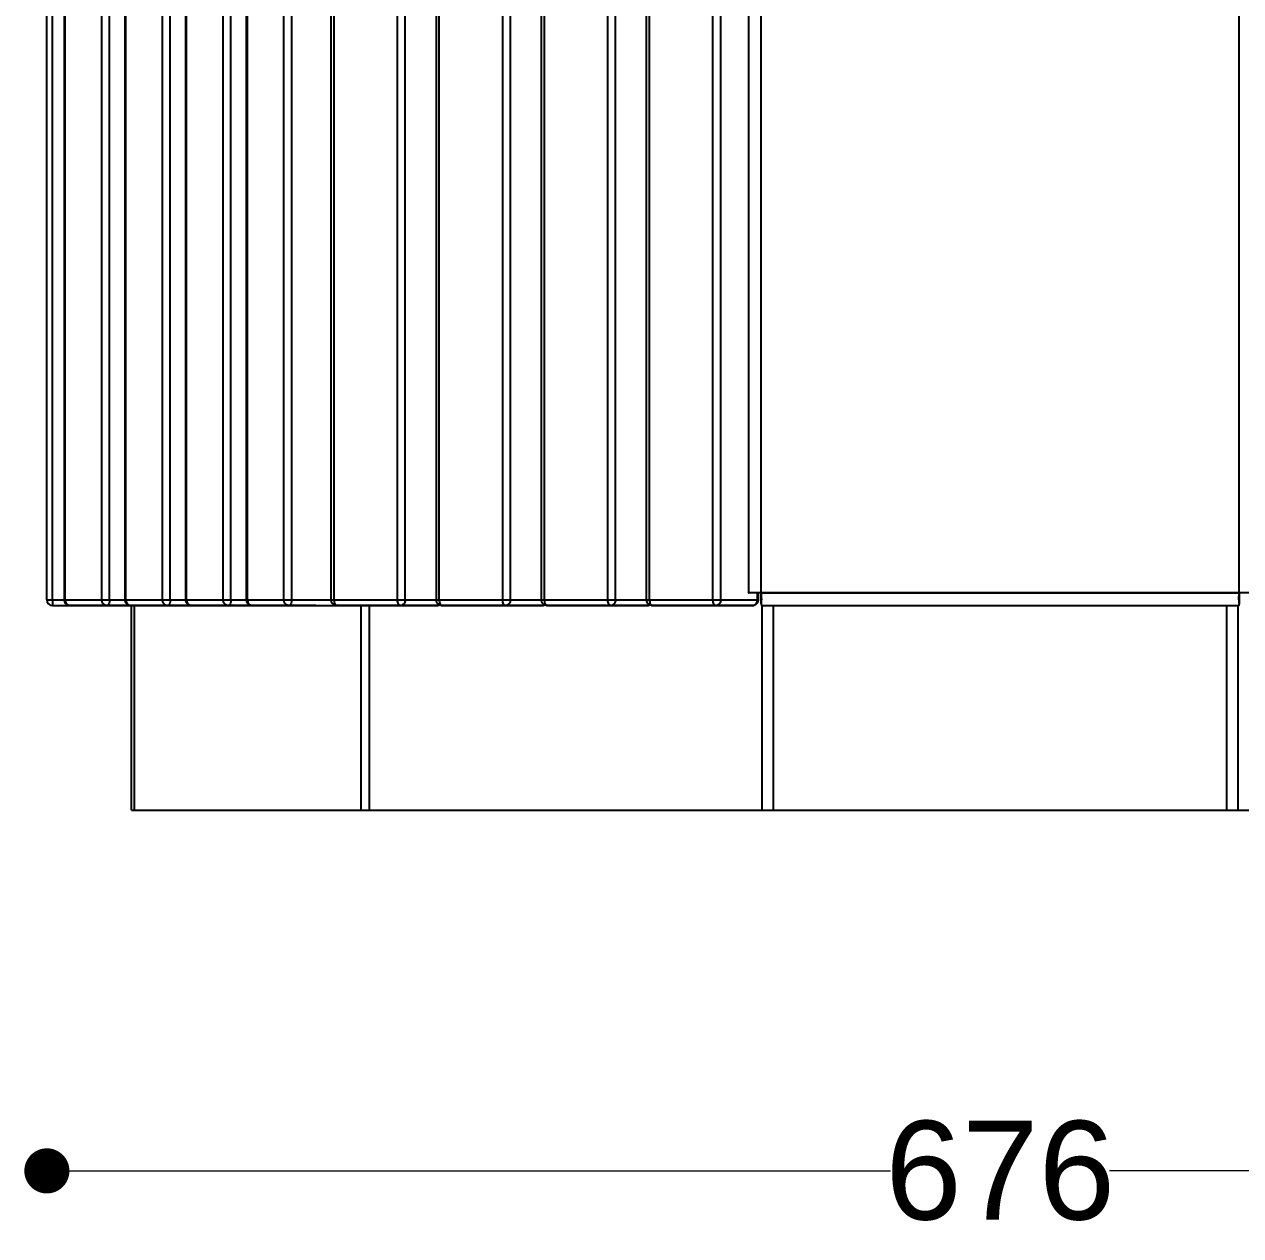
# Model space of a CAD drawing. Header units: millimetres. Extents: x 10366 to 13995, y 24552 to 29685.
# Drawn here: x 12547.9 to 12979.3, y 26101.3 to 26530.7 of the extents above; entities that cross this region are included whole.
import ezdxf

# ---------------------------------------------------------------- set-up
doc = ezdxf.new("R2010")
doc.units = ezdxf.units.MM
doc.header["$LTSCALE"] = 3
doc.layers.add('Default', color=7, linetype='Continuous')
doc.styles.get("Standard").update_dxf_attribs({"font": 'arial.ttf'})
doc.dimstyles.new('MATEUSZ', dxfattribs={"dimtxt": 35, "dimasz": 16, "dimexe": 0.18, "dimexo": 0.0625, "dimgap": 0.09, "dimtad": 0, "dimdec": 0, "dimdsep": 46, "dimtxsty": 'Standard', "dimblk": 'DOT', "dimcen": 0.09, "dimse1": 1, "dimse2": 1, "dimadec": 0, "dimazin": 0, "dimtfac": 1, "dimtdec": 0, "dimtofl": 0, "dimtmove": 0, "dimatfit": 3, "dimfxl": 1, "dimtolj": 1, "dimtzin": 0, "dimlwd": 9, "dimlwe": 9, "dimarcsym": 0})

# ---------------------------------------------------------------- blocks, each defined once
blk = doc.blocks.new('_Dot')
at = {"color": 0, "linetype": 'ByBlock', "lineweight": -2}
blk.add_line((-0.5, 0), (-1, 0), dxfattribs=at)
at = {"color": 0, "linetype": 'ByBlock', "const_width": 0.5}
blk.add_lwpolyline([(-0.25, 0, 1), (0.25, 0, 1)], format="xyb", close=True, dxfattribs=at)
blk = doc.blocks.new('*D28')
at = {"color": 0, "lineweight": 9, "transparency": 16777216}
for p, q in [((12571.92, 26124.22), (12855.16, 26124.22)), ((13216.07, 26124.22), (12932.83, 26124.22))]:
    blk.add_line(p, q, dxfattribs=at)
at = {"layer": 'Defpoints', "color": 0, "transparency": 16777216}
for p in [(12555.92, 26326.63), (13232.07, 26326.63), (13232.07, 26124.22)]:
    blk.add_point(p, dxfattribs=at)
at = {"color": 0, "lineweight": 9, "transparency": 16777216, "xscale": 16, "yscale": 16, "zscale": 16, "rotation": 180}
blk.add_blockref('_Dot', (12555.92, 26124.22), dxfattribs=at)
at = {"color": 0, "lineweight": 9, "transparency": 16777216, "xscale": 16, "yscale": 16, "zscale": 16}
blk.add_blockref('_Dot', (13232.07, 26124.22), dxfattribs=at)
at = {"color": 0, "transparency": 16777216, "insert": (12894, 26124.22), "char_height": 35, "attachment_point": 5}
blk.add_mtext('\\A1;676', dxfattribs=at)

msp = doc.modelspace()

# ---------------------------------------------------------------- linework, layer by layer
at = {"layer": 'Default'}
for p, q in [((12555.92, 26326.63), (12555.92, 26947.12)), ((12557.92, 26326.63), (12557.92, 26947.12)), ((12562.15, 26326.63), (12562.15, 26947.12)), ((12562.42, 26326.63), (12562.42, 26947.12)), ((12575.42, 26326.63), (12575.42, 26947.12)), ((12578.15, 26326.63), (12578.15, 26947.12)), ((12583.68, 26326.63), (12583.68, 26947.12)), ((12583.95, 26326.63), (12583.95, 26947.12)), ((12596.95, 26326.63), (12596.95, 26947.12)), ((12599.68, 26326.63), (12599.68, 26947.12)), ((12605.21, 26326.63), (12605.21, 26947.12)), ((12605.48, 26326.63), (12605.48, 26947.12)), ((12618.48, 26326.63), (12618.48, 26947.12)), ((12621.21, 26326.63), (12621.21, 26947.12)), ((12626.74, 26326.63), (12626.74, 26947.12)), ((12627.01, 26326.63), (12627.01, 26947.12)), ((12640.01, 26326.63), (12640.01, 26947.12)), ((12642.74, 26326.63), (12642.74, 26947.12)), ((12656.77, 26326.63), (12656.77, 26947.12)), ((12657.77, 26326.63), (12657.77, 26947.12)), ((12680.28, 26326.63), (12680.28, 26947.12)), ((12683.02, 26326.63), (12683.02, 26947.12)), ((12694.06, 26326.63), (12694.06, 26947.12)), ((12695.06, 26326.63), (12695.06, 26947.12)), ((12717.57, 26326.63), (12717.57, 26947.12)), ((12720.3, 26326.63), (12720.3, 26947.12)), ((12731.34, 26326.63), (12731.34, 26947.12)), ((12732.34, 26326.63), (12732.34, 26947.12)), ((12754.86, 26326.63), (12754.86, 26947.12)), ((12757.59, 26326.63), (12757.59, 26947.12)), ((12768.63, 26326.63), (12768.63, 26947.12)), ((12769.63, 26326.63), (12769.63, 26947.12)), ((12792.15, 26326.63), (12792.15, 26947.12)), ((12794.88, 26326.63), (12794.88, 26947.12)), ((12809.25, 26329.12), (12809.25, 26944.63)), ((12978.73, 26329.12), (12978.73, 26944.63)), ((12804.76, 26939.51), (12804.76, 26329.12)), ((12557.92, 26326.63), (12562.42, 26326.63)), ((12562.42, 26326.63), (12575.42, 26326.63)), ((12578.15, 26326.63), (12584.08, 26326.63)), ((12583.95, 26326.63), (12596.95, 26326.63)), ((12599.68, 26326.63), (12605.53, 26326.63)), ((12605.48, 26326.63), (12618.48, 26326.63)), ((12621.21, 26326.63), (12627.01, 26326.63)), ((12627.01, 26326.63), (12640.01, 26326.63)), ((12642.74, 26326.63), (12657.18, 26326.63)), ((12657.77, 26326.63), (12680.28, 26326.63)), ((12683.02, 26326.63), (12694.47, 26326.63)), ((12695.06, 26326.63), (12717.57, 26326.63)), ((12720.3, 26326.63), (12731.75, 26326.63)), ((12732.34, 26326.63), (12754.86, 26326.63)), ((12757.59, 26326.63), (12769.03, 26326.63)), ((12769.63, 26326.63), (12792.15, 26326.63)), ((12794.88, 26326.63), (12807.88, 26326.63)), ((12807.88, 26326.63), (12807.88, 26329.12)), ((12808.15, 26329.12), (12808.15, 26326.63)), ((12809.24, 26329.12), (12978.74, 26329.12)), ((12809.24, 26325.39), (12809.24, 26329.12)), ((12978.73, 26329.12), (12809.25, 26329.12)), ((12978.73, 26329.12), (12978.73, 26325.39)), ((12557.92, 26324.63), (12583.92, 26324.63)), ((12564.15, 26324.63), (12577.15, 26324.63)), ((12586.67, 26324.63), (12564.15, 26324.63)), ((12577.15, 26324.63), (12599.67, 26324.63)), ((12585.68, 26324.63), (12598.68, 26324.63)), ((12608.2, 26324.63), (12585.68, 26324.63)), ((12585.92, 26252.12), (12585.92, 26324.63)), ((12587, 26252.12), (12587, 26324.63)), ((12598.68, 26324.63), (12621.2, 26324.63)), ((12607.21, 26324.63), (12620.21, 26324.63)), ((12629.73, 26324.63), (12607.21, 26324.63)), ((12620.21, 26324.63), (12642.73, 26324.63)), ((12628.74, 26324.63), (12641.74, 26324.63)), ((12651.26, 26324.63), (12628.74, 26324.63)), ((12641.74, 26324.63), (12664.26, 26324.63)), ((12658.77, 26324.63), (12681.28, 26324.63)), ((12671.77, 26324.63), (12658.77, 26324.63)), ((12667.4, 26252.12), (12667.4, 26324.63)), ((12670.33, 26252.12), (12670.33, 26324.63)), ((12694.28, 26324.63), (12671.77, 26324.63)), ((12681.28, 26324.63), (12694.28, 26324.63)), ((12696.06, 26324.63), (12718.57, 26324.63)), ((12709.06, 26324.63), (12696.06, 26324.63)), ((12731.57, 26324.63), (12709.06, 26324.63)), ((12718.57, 26324.63), (12731.57, 26324.63)), ((12733.34, 26324.63), (12755.86, 26324.63)), ((12746.34, 26324.63), (12733.34, 26324.63)), ((12768.86, 26324.63), (12746.34, 26324.63)), ((12755.86, 26324.63), (12768.86, 26324.63)), ((12770.63, 26324.63), (12793.15, 26324.63)), ((12783.63, 26324.63), (12770.63, 26324.63)), ((12806.15, 26324.63), (12783.63, 26324.63)), ((12793.15, 26324.63), (12806.15, 26324.63)), ((12809.39, 26324.63), (12978.58, 26324.63)), ((12809.39, 26324.63), (12810.83, 26324.63)), ((12809.59, 26252.12), (12809.59, 26324.9)), ((12813.6, 26252.12), (12813.6, 26324.63)), ((12974.39, 26252.12), (12974.39, 26324.63)), ((12978.4, 26252.12), (12978.4, 26324.9)), ((12587, 26252.12), (12667.4, 26252.12)), ((12670.33, 26252.12), (12809.59, 26252.12)), ((12813.6, 26252.12), (12974.39, 26252.12)), ((12978.4, 26252.12), (13117.66, 26252.12))]:
    msp.add_line(p, q, dxfattribs=at)
for points in [[(12555.92, 26326.63, 0), (12555.92, 26326.63, 0), (12555.92, 26326.63, 0), (12555.92, 26326.63, 0), (12555.92, 26326.63, 0), (12555.92, 26326.63, 0), (12555.92, 26326.63, 0), (12555.92, 26326.63, 0), (12555.92, 26326.63, 0), (12555.92, 26326.63, 0), (12555.92, 26326.63, 0), (12555.92, 26326.63, 0), (12555.92, 26326.63, 0), (12555.93, 26326.63, 0), (12555.94, 26326.63, 0), (12555.98, 26326.63, 0), (12556.17, 26326.63, 0), (12557.92, 26326.63, 0)], [(12557.92, 26326.63, 0), (12557.92, 26324.63, 0)], [(12564.15, 26324.63, 0), (12563.95, 26324.64, 0), (12563.74, 26324.67, 0), (12563.54, 26324.73, 0), (12563.35, 26324.8, 0), (12563.16, 26324.89, 0), (12562.99, 26325, 0), (12562.84, 26325.12, 0), (12562.7, 26325.26, 0), (12562.57, 26325.41, 0), (12562.46, 26325.57, 0), (12562.37, 26325.73, 0), (12562.29, 26325.91, 0), (12562.23, 26326.08, 0), (12562.19, 26326.26, 0), (12562.16, 26326.45, 0), (12562.15, 26326.63, 0)], [(12562.42, 26326.63, 0), (12562.45, 26326.27, 0), (12562.54, 26325.9, 0), (12562.61, 26325.71, 0), (12562.7, 26325.54, 0), (12562.81, 26325.37, 0), (12562.93, 26325.22, 0), (12563.06, 26325.08, 0), (12563.21, 26324.96, 0), (12563.36, 26324.86, 0), (12563.52, 26324.77, 0), (12563.68, 26324.71, 0), (12563.84, 26324.67, 0), (12564, 26324.64, 0), (12564.15, 26324.63, 0)], [(12575.42, 26326.63, 0), (12578.15, 26326.63, 0)], [(12577.15, 26324.63, 0), (12577, 26324.64, 0), (12576.84, 26324.67, 0), (12576.68, 26324.71, 0), (12576.52, 26324.77, 0), (12576.36, 26324.86, 0), (12576.21, 26324.96, 0), (12576.06, 26325.08, 0), (12575.93, 26325.22, 0), (12575.81, 26325.37, 0), (12575.7, 26325.54, 0), (12575.61, 26325.71, 0), (12575.54, 26325.9, 0), (12575.49, 26326.08, 0), (12575.45, 26326.27, 0), (12575.42, 26326.63, 0)], [(12578.15, 26326.63, 0), (12578.14, 26326.27, 0), (12578.08, 26325.9, 0), (12577.99, 26325.54, 0), (12577.86, 26325.22, 0), (12577.78, 26325.08, 0), (12577.7, 26324.96, 0), (12577.61, 26324.86, 0), (12577.52, 26324.77, 0), (12577.43, 26324.71, 0), (12577.34, 26324.67, 0), (12577.29, 26324.65, 0), (12577.24, 26324.64, 0), (12577.2, 26324.63, 0), (12577.15, 26324.63, 0)], [(12585.68, 26324.63, 0), (12585.48, 26324.64, 0), (12585.27, 26324.67, 0), (12585.07, 26324.73, 0), (12584.87, 26324.8, 0), (12584.69, 26324.89, 0), (12584.52, 26325, 0), (12584.37, 26325.12, 0), (12584.23, 26325.26, 0), (12584.1, 26325.41, 0), (12583.99, 26325.57, 0), (12583.9, 26325.73, 0), (12583.82, 26325.91, 0), (12583.76, 26326.08, 0), (12583.72, 26326.26, 0), (12583.69, 26326.45, 0), (12583.68, 26326.63, 0)], [(12583.95, 26326.63, 0), (12583.98, 26326.27, 0), (12584.07, 26325.9, 0), (12584.14, 26325.71, 0), (12584.23, 26325.54, 0), (12584.34, 26325.37, 0), (12584.46, 26325.22, 0), (12584.59, 26325.08, 0), (12584.73, 26324.96, 0), (12584.89, 26324.86, 0), (12585.04, 26324.77, 0), (12585.21, 26324.71, 0), (12585.37, 26324.67, 0), (12585.53, 26324.64, 0), (12585.68, 26324.63, 0)], [(12596.95, 26326.63, 0), (12599.68, 26326.63, 0)], [(12598.68, 26324.63, 0), (12598.53, 26324.64, 0), (12598.37, 26324.67, 0), (12598.21, 26324.71, 0), (12598.04, 26324.77, 0), (12597.89, 26324.86, 0), (12597.73, 26324.96, 0), (12597.59, 26325.08, 0), (12597.46, 26325.22, 0), (12597.34, 26325.37, 0), (12597.23, 26325.54, 0), (12597.14, 26325.71, 0), (12597.07, 26325.9, 0), (12597.02, 26326.08, 0), (12596.98, 26326.27, 0), (12596.95, 26326.63, 0)], [(12599.68, 26326.63, 0), (12599.67, 26326.27, 0), (12599.61, 26325.9, 0), (12599.52, 26325.54, 0), (12599.39, 26325.22, 0), (12599.31, 26325.08, 0), (12599.23, 26324.96, 0), (12599.14, 26324.86, 0), (12599.05, 26324.77, 0), (12598.96, 26324.71, 0), (12598.86, 26324.67, 0), (12598.82, 26324.65, 0), (12598.77, 26324.64, 0), (12598.73, 26324.63, 0), (12598.68, 26324.63, 0)], [(12607.21, 26324.63, 0), (12607, 26324.64, 0), (12606.8, 26324.67, 0), (12606.6, 26324.73, 0), (12606.4, 26324.8, 0), (12606.22, 26324.89, 0), (12606.05, 26325, 0), (12605.9, 26325.12, 0), (12605.75, 26325.26, 0), (12605.63, 26325.41, 0), (12605.52, 26325.57, 0), (12605.42, 26325.73, 0), (12605.35, 26325.91, 0), (12605.29, 26326.08, 0), (12605.25, 26326.26, 0), (12605.22, 26326.45, 0), (12605.21, 26326.63, 0)], [(12605.48, 26326.63, 0), (12605.51, 26326.27, 0), (12605.6, 26325.9, 0), (12605.67, 26325.71, 0), (12605.76, 26325.54, 0), (12605.87, 26325.37, 0), (12605.99, 26325.22, 0), (12606.12, 26325.08, 0), (12606.26, 26324.96, 0), (12606.42, 26324.86, 0), (12606.57, 26324.77, 0), (12606.73, 26324.71, 0), (12606.9, 26324.67, 0), (12607.06, 26324.64, 0), (12607.21, 26324.63, 0)], [(12618.48, 26326.63, 0), (12621.21, 26326.63, 0)], [(12620.21, 26324.63, 0), (12620.06, 26324.64, 0), (12619.9, 26324.67, 0), (12619.73, 26324.71, 0), (12619.57, 26324.77, 0), (12619.42, 26324.86, 0), (12619.26, 26324.96, 0), (12619.12, 26325.08, 0), (12618.99, 26325.22, 0), (12618.87, 26325.37, 0), (12618.76, 26325.54, 0), (12618.67, 26325.71, 0), (12618.6, 26325.9, 0), (12618.55, 26326.08, 0), (12618.51, 26326.27, 0), (12618.48, 26326.63, 0)], [(12621.21, 26326.63, 0), (12621.19, 26326.27, 0), (12621.14, 26325.9, 0), (12621.05, 26325.54, 0), (12620.92, 26325.22, 0), (12620.84, 26325.08, 0), (12620.76, 26324.96, 0), (12620.67, 26324.86, 0), (12620.58, 26324.77, 0), (12620.49, 26324.71, 0), (12620.39, 26324.67, 0), (12620.35, 26324.65, 0), (12620.3, 26324.64, 0), (12620.26, 26324.63, 0), (12620.21, 26324.63, 0)], [(12628.74, 26324.63, 0), (12628.53, 26324.64, 0), (12628.33, 26324.67, 0), (12628.13, 26324.73, 0), (12627.93, 26324.8, 0), (12627.75, 26324.89, 0), (12627.58, 26325, 0), (12627.43, 26325.12, 0), (12627.28, 26325.26, 0), (12627.16, 26325.41, 0), (12627.05, 26325.57, 0), (12626.95, 26325.73, 0), (12626.88, 26325.91, 0), (12626.82, 26326.08, 0), (12626.78, 26326.26, 0), (12626.75, 26326.45, 0), (12626.74, 26326.63, 0)], [(12627.01, 26326.63, 0), (12627.04, 26326.27, 0), (12627.13, 26325.9, 0), (12627.2, 26325.71, 0), (12627.29, 26325.54, 0), (12627.4, 26325.37, 0), (12627.52, 26325.22, 0), (12627.65, 26325.08, 0), (12627.79, 26324.96, 0), (12627.94, 26324.86, 0), (12628.1, 26324.77, 0), (12628.26, 26324.71, 0), (12628.43, 26324.67, 0), (12628.58, 26324.64, 0), (12628.74, 26324.63, 0)], [(12640.01, 26326.63, 0), (12642.74, 26326.63, 0)], [(12641.74, 26324.63, 0), (12641.58, 26324.64, 0), (12641.43, 26324.67, 0), (12641.26, 26324.71, 0), (12641.1, 26324.77, 0), (12640.94, 26324.86, 0), (12640.79, 26324.96, 0), (12640.65, 26325.08, 0), (12640.52, 26325.22, 0), (12640.4, 26325.37, 0), (12640.29, 26325.54, 0), (12640.2, 26325.71, 0), (12640.13, 26325.9, 0), (12640.08, 26326.08, 0), (12640.04, 26326.27, 0), (12640.01, 26326.63, 0)], [(12642.74, 26326.63, 0), (12642.72, 26326.27, 0), (12642.67, 26325.9, 0), (12642.58, 26325.54, 0), (12642.45, 26325.22, 0), (12642.37, 26325.08, 0), (12642.29, 26324.96, 0), (12642.2, 26324.86, 0), (12642.11, 26324.77, 0), (12642.02, 26324.71, 0), (12641.92, 26324.67, 0), (12641.88, 26324.65, 0), (12641.83, 26324.64, 0), (12641.79, 26324.63, 0), (12641.74, 26324.63, 0)], [(12657.03, 26326.63, 0), (12656.79, 26326.63, 0), (12656.77, 26326.63, 0), (12656.77, 26326.63, 0), (12656.77, 26326.63, 0), (12656.77, 26326.63, 0), (12656.77, 26326.63, 0), (12656.77, 26326.63, 0), (12656.77, 26326.63, 0), (12656.77, 26326.63, 0), (12656.77, 26326.63, 0), (12656.77, 26326.63, 0), (12656.77, 26326.63, 0), (12656.77, 26326.63, 0), (12656.77, 26326.63, 0), (12656.77, 26326.63, 0), (12656.77, 26326.63, 0), (12656.77, 26326.63, 0), (12656.77, 26326.63, 0), (12656.77, 26326.63, 0), (12656.77, 26326.63, 0), (12656.77, 26326.63, 0), (12656.78, 26326.63, 0), (12656.93, 26326.63, 0), (12657.77, 26326.63, 0)], [(12658.77, 26324.63, 0), (12658.56, 26324.64, 0), (12658.37, 26324.67, 0), (12658.17, 26324.72, 0), (12657.98, 26324.8, 0), (12657.8, 26324.88, 0), (12657.63, 26324.99, 0), (12657.47, 26325.11, 0), (12657.33, 26325.24, 0), (12657.2, 26325.39, 0), (12657.09, 26325.54, 0), (12656.99, 26325.71, 0), (12656.91, 26325.88, 0), (12656.85, 26326.07, 0), (12656.8, 26326.25, 0), (12656.78, 26326.44, 0), (12656.77, 26326.63, 0)], [(12657.77, 26326.63, 0), (12657.78, 26326.27, 0), (12657.84, 26325.9, 0), (12657.93, 26325.54, 0), (12658.06, 26325.22, 0), (12658.14, 26325.08, 0), (12658.22, 26324.96, 0), (12658.31, 26324.86, 0), (12658.4, 26324.77, 0), (12658.49, 26324.71, 0), (12658.58, 26324.67, 0), (12658.63, 26324.65, 0), (12658.68, 26324.64, 0), (12658.72, 26324.63, 0), (12658.77, 26324.63, 0)], [(12680.28, 26326.63, 0), (12683.02, 26326.63, 0)], [(12681.28, 26324.63, 0), (12681.24, 26324.63, 0), (12681.19, 26324.64, 0), (12681.15, 26324.65, 0), (12681.05, 26324.68, 0), (12680.96, 26324.74, 0), (12680.87, 26324.81, 0), (12680.78, 26324.9, 0), (12680.69, 26325.02, 0), (12680.61, 26325.15, 0), (12680.48, 26325.45, 0), (12680.37, 26325.8, 0), (12680.31, 26326.18, 0), (12680.28, 26326.63, 0)], [(12683.02, 26326.63, 0), (12682.99, 26326.27, 0), (12682.89, 26325.9, 0), (12682.82, 26325.71, 0), (12682.73, 26325.54, 0), (12682.63, 26325.37, 0), (12682.51, 26325.22, 0), (12682.37, 26325.08, 0), (12682.23, 26324.96, 0), (12682.08, 26324.86, 0), (12681.92, 26324.77, 0), (12681.76, 26324.71, 0), (12681.6, 26324.67, 0), (12681.44, 26324.64, 0), (12681.28, 26324.63, 0)], [(12694.06, 26326.63, 0), (12694.06, 26326.63, 0), (12694.06, 26326.63, 0), (12694.06, 26326.63, 0), (12694.06, 26326.63, 0), (12694.06, 26326.63, 0), (12694.06, 26326.63, 0), (12694.06, 26326.63, 0), (12694.06, 26326.63, 0), (12694.06, 26326.63, 0), (12694.06, 26326.63, 0), (12694.06, 26326.63, 0), (12694.06, 26326.63, 0), (12694.06, 26326.63, 0), (12694.09, 26326.63, 0), (12694.33, 26326.63, 0), (12695.06, 26326.63, 0)], [(12696.06, 26324.63, 0), (12695.85, 26324.64, 0), (12695.66, 26324.67, 0), (12695.46, 26324.72, 0), (12695.27, 26324.8, 0), (12695.09, 26324.88, 0), (12694.92, 26324.99, 0), (12694.76, 26325.11, 0), (12694.62, 26325.24, 0), (12694.49, 26325.39, 0), (12694.38, 26325.54, 0), (12694.28, 26325.71, 0), (12694.2, 26325.88, 0), (12694.14, 26326.07, 0), (12694.09, 26326.25, 0), (12694.06, 26326.44, 0), (12694.06, 26326.63, 0)], [(12695.06, 26326.63, 0), (12695.07, 26326.27, 0), (12695.13, 26325.9, 0), (12695.22, 26325.54, 0), (12695.35, 26325.22, 0), (12695.43, 26325.08, 0), (12695.51, 26324.96, 0), (12695.6, 26324.86, 0), (12695.69, 26324.77, 0), (12695.78, 26324.71, 0), (12695.87, 26324.67, 0), (12695.92, 26324.65, 0), (12695.97, 26324.64, 0), (12696.01, 26324.63, 0), (12696.06, 26324.63, 0)], [(12717.57, 26326.63, 0), (12720.3, 26326.63, 0)], [(12718.57, 26324.63, 0), (12718.53, 26324.63, 0), (12718.48, 26324.64, 0), (12718.44, 26324.65, 0), (12718.34, 26324.68, 0), (12718.25, 26324.74, 0), (12718.16, 26324.81, 0), (12718.07, 26324.9, 0), (12717.98, 26325.02, 0), (12717.9, 26325.15, 0), (12717.76, 26325.45, 0), (12717.66, 26325.8, 0), (12717.6, 26326.18, 0), (12717.57, 26326.63, 0)], [(12720.3, 26326.63, 0), (12720.28, 26326.27, 0), (12720.18, 26325.9, 0), (12720.11, 26325.71, 0), (12720.02, 26325.54, 0), (12719.92, 26325.37, 0), (12719.8, 26325.22, 0), (12719.66, 26325.08, 0), (12719.52, 26324.96, 0), (12719.37, 26324.86, 0), (12719.21, 26324.77, 0), (12719.05, 26324.71, 0), (12718.89, 26324.67, 0), (12718.73, 26324.64, 0), (12718.57, 26324.63, 0)], [(12731.34, 26326.63, 0), (12731.34, 26326.63, 0), (12731.34, 26326.63, 0), (12731.34, 26326.63, 0), (12731.34, 26326.63, 0), (12731.34, 26326.63, 0), (12731.34, 26326.63, 0), (12731.34, 26326.63, 0), (12731.34, 26326.63, 0), (12731.34, 26326.63, 0), (12731.34, 26326.63, 0), (12731.35, 26326.63, 0), (12731.35, 26326.63, 0), (12731.35, 26326.63, 0), (12731.38, 26326.63, 0), (12731.62, 26326.63, 0), (12732.34, 26326.63, 0)], [(12733.34, 26324.63, 0), (12733.14, 26324.64, 0), (12732.95, 26324.67, 0), (12732.75, 26324.72, 0), (12732.56, 26324.8, 0), (12732.38, 26324.88, 0), (12732.21, 26324.99, 0), (12732.05, 26325.11, 0), (12731.91, 26325.24, 0), (12731.78, 26325.39, 0), (12731.67, 26325.54, 0), (12731.57, 26325.71, 0), (12731.49, 26325.88, 0), (12731.43, 26326.07, 0), (12731.38, 26326.25, 0), (12731.35, 26326.44, 0), (12731.34, 26326.63, 0)], [(12732.34, 26326.63, 0), (12732.36, 26326.27, 0), (12732.42, 26325.9, 0), (12732.51, 26325.54, 0), (12732.64, 26325.22, 0), (12732.71, 26325.08, 0), (12732.8, 26324.96, 0), (12732.89, 26324.86, 0), (12732.98, 26324.77, 0), (12733.07, 26324.71, 0), (12733.16, 26324.67, 0), (12733.21, 26324.65, 0), (12733.26, 26324.64, 0), (12733.3, 26324.63, 0), (12733.34, 26324.63, 0)], [(12754.86, 26326.63, 0), (12757.59, 26326.63, 0)], [(12755.86, 26324.63, 0), (12755.82, 26324.63, 0), (12755.77, 26324.64, 0), (12755.73, 26324.65, 0), (12755.63, 26324.68, 0), (12755.54, 26324.74, 0), (12755.45, 26324.81, 0), (12755.36, 26324.9, 0), (12755.27, 26325.02, 0), (12755.19, 26325.15, 0), (12755.05, 26325.45, 0), (12754.95, 26325.8, 0), (12754.89, 26326.18, 0), (12754.86, 26326.63, 0)], [(12757.59, 26326.63, 0), (12757.56, 26326.27, 0), (12757.47, 26325.9, 0), (12757.4, 26325.71, 0), (12757.31, 26325.54, 0), (12757.21, 26325.37, 0), (12757.09, 26325.22, 0), (12756.95, 26325.08, 0), (12756.81, 26324.96, 0), (12756.66, 26324.86, 0), (12756.5, 26324.77, 0), (12756.34, 26324.71, 0), (12756.18, 26324.67, 0), (12756.02, 26324.64, 0), (12755.86, 26324.63, 0)], [(12768.63, 26326.63, 0), (12768.63, 26326.63, 0), (12768.63, 26326.63, 0), (12768.63, 26326.63, 0), (12768.63, 26326.63, 0), (12768.63, 26326.63, 0), (12768.63, 26326.63, 0), (12768.63, 26326.63, 0), (12768.63, 26326.63, 0), (12768.63, 26326.63, 0), (12768.63, 26326.63, 0), (12768.63, 26326.63, 0), (12768.64, 26326.63, 0), (12768.64, 26326.63, 0), (12768.67, 26326.63, 0), (12768.91, 26326.63, 0), (12769.63, 26326.63, 0)], [(12770.63, 26324.63, 0), (12770.43, 26324.64, 0), (12770.23, 26324.67, 0), (12770.04, 26324.72, 0), (12769.84, 26324.8, 0), (12769.66, 26324.88, 0), (12769.5, 26324.99, 0), (12769.34, 26325.11, 0), (12769.2, 26325.24, 0), (12769.07, 26325.39, 0), (12768.96, 26325.54, 0), (12768.86, 26325.71, 0), (12768.78, 26325.88, 0), (12768.72, 26326.07, 0), (12768.67, 26326.25, 0), (12768.64, 26326.44, 0), (12768.63, 26326.63, 0)], [(12769.63, 26326.63, 0), (12769.65, 26326.27, 0), (12769.7, 26325.9, 0), (12769.8, 26325.54, 0), (12769.93, 26325.22, 0), (12770, 26325.08, 0), (12770.09, 26324.96, 0), (12770.17, 26324.86, 0), (12770.27, 26324.77, 0), (12770.36, 26324.71, 0), (12770.45, 26324.67, 0), (12770.5, 26324.65, 0), (12770.54, 26324.64, 0), (12770.59, 26324.63, 0), (12770.63, 26324.63, 0)], [(12792.15, 26326.63, 0), (12794.88, 26326.63, 0)], [(12793.15, 26324.63, 0), (12793.11, 26324.63, 0), (12793.06, 26324.64, 0), (12793.02, 26324.65, 0), (12792.92, 26324.68, 0), (12792.83, 26324.74, 0), (12792.74, 26324.81, 0), (12792.65, 26324.9, 0), (12792.56, 26325.02, 0), (12792.48, 26325.15, 0), (12792.34, 26325.45, 0), (12792.24, 26325.8, 0), (12792.18, 26326.18, 0), (12792.15, 26326.63, 0)], [(12794.88, 26326.63, 0), (12794.85, 26326.27, 0), (12794.76, 26325.9, 0), (12794.69, 26325.71, 0), (12794.6, 26325.54, 0), (12794.5, 26325.37, 0), (12794.38, 26325.22, 0), (12794.24, 26325.08, 0), (12794.1, 26324.96, 0), (12793.95, 26324.86, 0), (12793.79, 26324.77, 0), (12793.63, 26324.71, 0), (12793.47, 26324.67, 0), (12793.31, 26324.64, 0), (12793.15, 26324.63, 0)], [(12809.25, 26329.12, 0), (12805.78, 26329.12, 0), (12804.9, 26329.12, 0), (12804.76, 26329.12, 0), (12804.76, 26329.12, 0), (12804.76, 26329.12, 0), (12804.76, 26329.12, 0), (12804.76, 26329.12, 0), (12804.76, 26329.12, 0), (12804.76, 26329.12, 0), (12804.76, 26329.12, 0), (12804.76, 26329.12, 0), (12804.76, 26329.12, 0), (12804.76, 26329.12, 0), (12804.76, 26329.12, 0), (12804.76, 26329.12, 0), (12804.76, 26329.12, 0), (12804.76, 26329.12, 0), (12804.76, 26329.12, 0), (12804.76, 26329.12, 0), (12804.76, 26329.12, 0), (12804.76, 26329.12, 0), (12804.76, 26329.12, 0), (12804.77, 26329.12, 0), (12804.84, 26329.12, 0)], [(12806.15, 26324.63, 0), (12806.31, 26324.64, 0), (12806.47, 26324.67, 0), (12806.63, 26324.71, 0), (12806.79, 26324.77, 0), (12806.95, 26324.86, 0), (12807.1, 26324.96, 0), (12807.24, 26325.08, 0), (12807.38, 26325.22, 0), (12807.5, 26325.37, 0), (12807.6, 26325.54, 0), (12807.69, 26325.71, 0), (12807.76, 26325.9, 0), (12807.82, 26326.08, 0), (12807.85, 26326.27, 0), (12807.88, 26326.63, 0)], [(12808.15, 26326.63, 0), (12808.14, 26326.43, 0), (12808.11, 26326.23, 0), (12808.05, 26326.02, 0), (12807.98, 26325.83, 0), (12807.89, 26325.65, 0), (12807.78, 26325.47, 0), (12807.66, 26325.32, 0), (12807.52, 26325.18, 0), (12807.38, 26325.05, 0), (12807.22, 26324.94, 0), (12807.05, 26324.84, 0), (12806.87, 26324.77, 0), (12806.7, 26324.71, 0), (12806.52, 26324.67, 0), (12806.34, 26324.64, 0), (12806.15, 26324.63, 0)], [(12809.24, 26329.12, 0), (12809.24, 26325.39, 0)], [(12809.24, 26329.12, 0), (12809.29, 26327.35, 0), (12809.34, 26326.82, 0), (12809.36, 26326.68, 0), (12809.37, 26326.66, 0), (12809.38, 26326.64, 0), (12809.38, 26326.64, 0), (12809.39, 26326.64, 0), (12809.39, 26326.64, 0), (12809.39, 26326.63, 0), (12809.39, 26326.63, 0), (12809.39, 26326.63, 0), (12809.39, 26326.63, 0), (12809.39, 26326.63, 0), (12809.39, 26326.63, 0)], [(12978.58, 26326.63, 0), (12978.58, 26326.63, 0), (12978.58, 26326.63, 0), (12978.58, 26326.63, 0), (12978.58, 26326.63, 0), (12978.58, 26326.63, 0), (12978.59, 26326.64, 0), (12978.59, 26326.64, 0), (12978.59, 26326.64, 0), (12978.59, 26326.64, 0), (12978.6, 26326.65, 0), (12978.61, 26326.67, 0), (12978.62, 26326.72, 0), (12978.65, 26326.9, 0), (12978.73, 26329.12, 0)], [(12978.73, 26325.39, 0), (12978.74, 26329.12, 0)], [(12983.07, 26329.12, 0), (12983.22, 26329.12, 0), (12983.22, 26329.12, 0), (12983.22, 26329.12, 0), (12983.22, 26329.12, 0), (12983.22, 26329.12, 0), (12983.22, 26329.12, 0), (12983.22, 26329.12, 0), (12983.22, 26329.12, 0), (12983.22, 26329.12, 0), (12983.22, 26329.12, 0), (12983.22, 26329.12, 0), (12983.22, 26329.12, 0), (12983.22, 26329.12, 0), (12983.22, 26329.12, 0), (12983.22, 26329.12, 0), (12983.22, 26329.12, 0), (12983.22, 26329.12, 0), (12983.22, 26329.12, 0), (12983.22, 26329.12, 0), (12983.21, 26329.12, 0), (12983.17, 26329.12, 0), (12982.76, 26329.12, 0), (12978.73, 26329.12, 0)], [(12621.95, 26324.78, 0), (12621.77, 26324.71, 0), (12621.58, 26324.67, 0), (12621.39, 26324.64, 0), (12621.2, 26324.63, 0)], [(12643.42, 26324.75, 0), (12643.07, 26324.66, 0), (12642.9, 26324.64, 0), (12642.73, 26324.63, 0)], [(12658.77, 26324.63, 0), (12658.57, 26324.64, 0), (12658.38, 26324.68, 0), (12658.18, 26324.75, 0), (12657.98, 26324.85, 0)], [(12694.28, 26324.63, 0), (12694.42, 26324.64, 0), (12694.57, 26324.66, 0), (12694.71, 26324.69, 0), (12694.86, 26324.75, 0), (12695, 26324.81, 0), (12695.14, 26324.9, 0), (12695.28, 26325, 0), (12695.41, 26325.11, 0)], [(12695.46, 26325.02, 0), (12695.19, 26324.85, 0), (12694.89, 26324.73, 0), (12694.59, 26324.66, 0), (12694.28, 26324.63, 0)], [(12696.06, 26324.63, 0), (12695.86, 26324.64, 0), (12695.66, 26324.68, 0), (12695.46, 26324.75, 0), (12695.27, 26324.85, 0)], [(12731.57, 26324.63, 0), (12731.71, 26324.64, 0), (12731.86, 26324.66, 0), (12732, 26324.69, 0), (12732.15, 26324.75, 0), (12732.29, 26324.81, 0), (12732.43, 26324.9, 0), (12732.57, 26325, 0), (12732.7, 26325.11, 0)], [(12732.75, 26325.02, 0), (12732.47, 26324.85, 0), (12732.18, 26324.73, 0), (12731.88, 26324.66, 0), (12731.57, 26324.63, 0)], [(12733.34, 26324.63, 0), (12733.15, 26324.64, 0), (12732.95, 26324.68, 0), (12732.75, 26324.75, 0), (12732.55, 26324.85, 0)], [(12768.86, 26324.63, 0), (12769, 26324.64, 0), (12769.15, 26324.66, 0), (12769.29, 26324.69, 0), (12769.44, 26324.75, 0), (12769.58, 26324.81, 0), (12769.72, 26324.9, 0), (12769.86, 26325, 0), (12769.99, 26325.11, 0)], [(12770.04, 26325.02, 0), (12769.76, 26324.85, 0), (12769.47, 26324.73, 0), (12769.17, 26324.66, 0), (12768.86, 26324.63, 0)], [(12770.63, 26324.63, 0), (12770.44, 26324.64, 0), (12770.24, 26324.69, 0), (12770.03, 26324.76, 0), (12769.83, 26324.86, 0)], [(12809.24, 26325.39, 0), (12809.31, 26324.82, 0), (12809.33, 26324.74, 0), (12809.35, 26324.68, 0), (12809.36, 26324.66, 0), (12809.37, 26324.65, 0), (12809.37, 26324.64, 0), (12809.38, 26324.64, 0), (12809.38, 26324.64, 0), (12809.38, 26324.64, 0), (12809.39, 26324.63, 0), (12809.39, 26324.63, 0), (12809.39, 26324.63, 0), (12809.39, 26324.63, 0)], [(12978.73, 26325.39, 0), (12978.66, 26324.82, 0), (12978.64, 26324.74, 0), (12978.62, 26324.68, 0), (12978.61, 26324.66, 0), (12978.6, 26324.65, 0), (12978.6, 26324.64, 0), (12978.59, 26324.64, 0), (12978.59, 26324.64, 0), (12978.59, 26324.64, 0), (12978.59, 26324.63, 0), (12978.58, 26324.63, 0), (12978.58, 26324.63, 0), (12978.58, 26324.63, 0)], [(12585.92, 26252.12, 0), (12585.92, 26252.12, 0), (12585.92, 26252.12, 0), (12585.92, 26252.12, 0), (12585.92, 26252.12, 0), (12585.92, 26252.12, 0), (12585.92, 26252.12, 0), (12585.92, 26252.12, 0), (12585.92, 26252.12, 0), (12585.92, 26252.12, 0), (12585.92, 26252.12, 0), (12585.92, 26252.12, 0), (12585.92, 26252.12, 0), (12585.92, 26252.12, 0), (12585.93, 26252.12, 0), (12585.95, 26252.12, 0), (12586.04, 26252.12, 0), (12587, 26252.12, 0)], [(12667.4, 26252.12, 0), (12670.33, 26252.12, 0)], [(12809.59, 26252.12, 0), (12813.6, 26252.12, 0)], [(12974.39, 26252.12, 0), (12978.4, 26252.12, 0)]]:
    msp.add_polyline3d(points, dxfattribs=at)
for centre, start, end in [((12557.92, 26326.63), 180, 270), ((12557.92, 26326.63), 180, 270), ((12583.92, 26326.63), 270, 298.1531)]:
    msp.add_arc(centre, 2, start, end, dxfattribs=at)

# ---------------------------------------------------------------- dimensions: what is measured, and where the dimension line sits
dim = msp.add_linear_dim(base=(13232.07, 26124.22), p1=(12555.92, 26326.63), p2=(13232.07, 26326.63), dimstyle='MATEUSZ')
dim.commit()
dim.dimension.update_dxf_attribs({"geometry": '*D28', "text_midpoint": (12894, 26124.22)})

doc.saveas('drawing.dxf')
